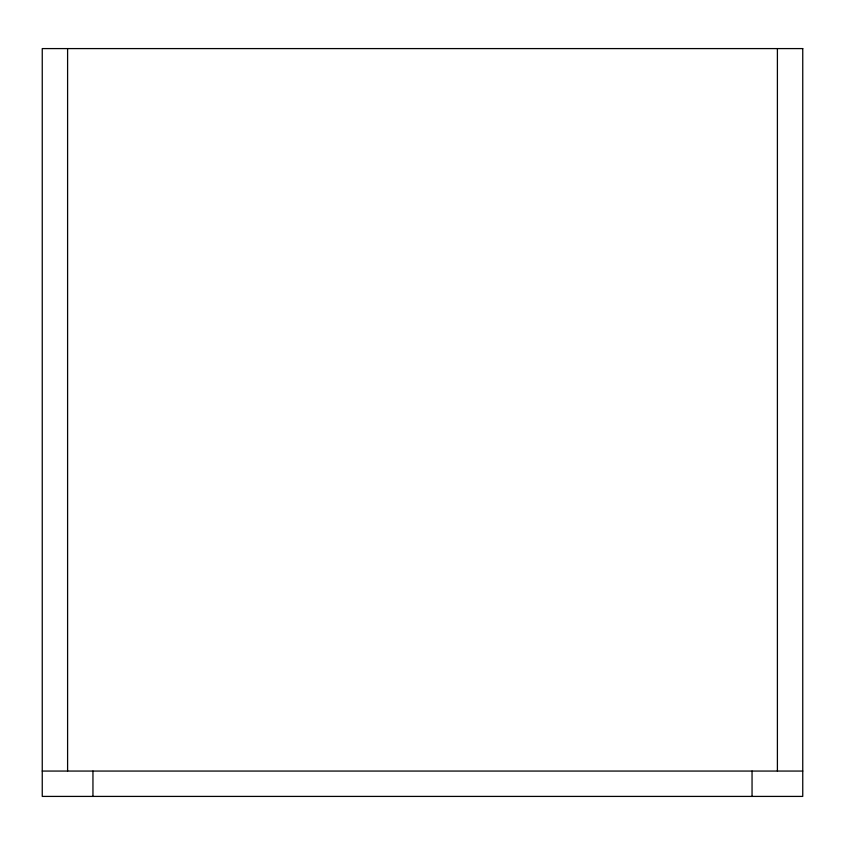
<?xml version="1.0" encoding="UTF-8"?>
<svg xmlns="http://www.w3.org/2000/svg" width="845" height="845" viewBox="0 0 845 845"><rect width="100%" height="100%" fill="white"/><g stroke="black" fill="none" stroke-linecap="round" stroke-linejoin="round"><path stroke-width="1.27" d="M42.25 771.062L802.75 771.062M777.4 48.587L777.4 771.062M752.05 771.062L752.05 796.412M92.95 771.062L92.95 796.412M67.6 48.587L67.6 771.062M802.75 48.587L42.25 48.587L42.25 796.412L802.75 796.412L802.75 48.587"/></g></svg>
